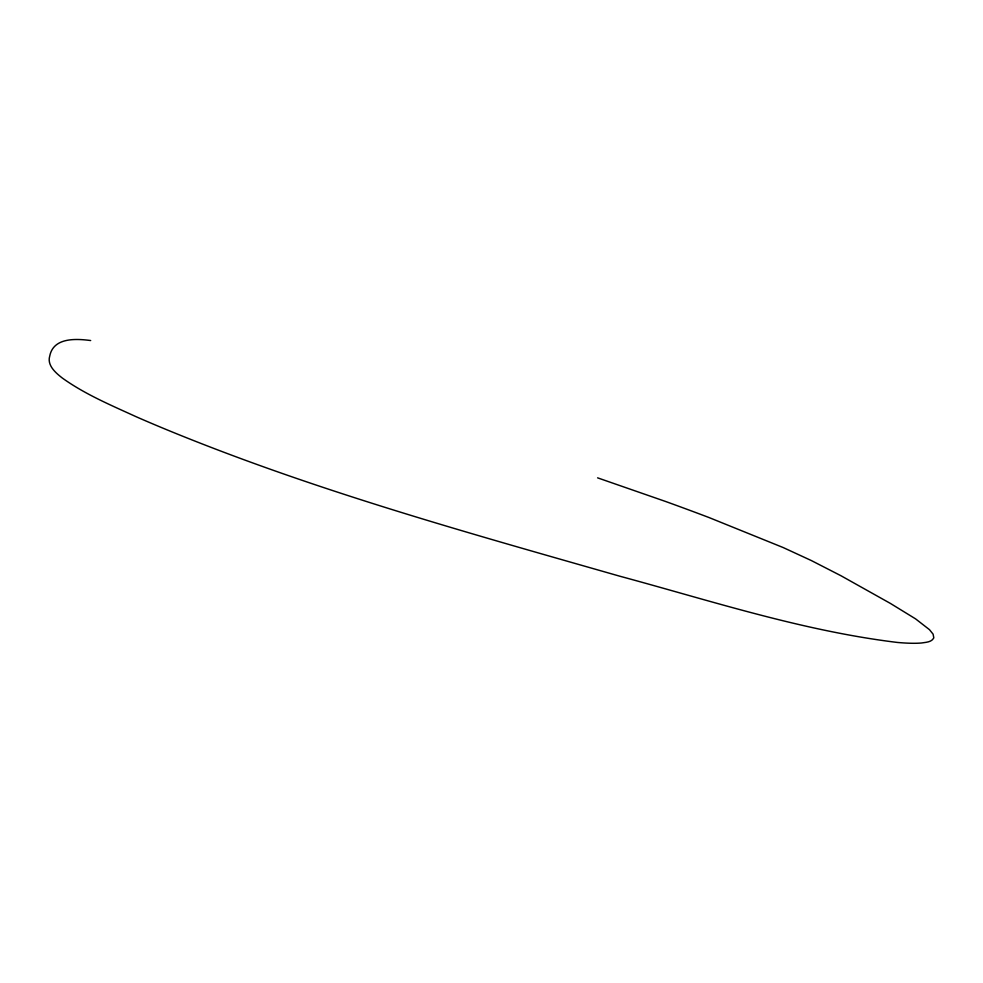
<?xml version="1.0" encoding="UTF-8"?>
<svg xmlns="http://www.w3.org/2000/svg" width="983" height="983" viewBox="0 0 983 983"><rect width="100%" height="100%" fill="white"/><g stroke="black" fill="none" stroke-linecap="round" stroke-linejoin="round"><path stroke-width="1.47" d="M90.669 340.536C76.072 338.619 53.426 337.292 49.74 356.043C46.877 365.393 55.724 372.876 62.236 377.976C84.882 394.244 110.809 405.119 136.023 416.669A391.32 40.733 17.4 0 0 191.341 439.659C330.829 494.928 475.649 534.985 619.72 576.185C711.483 600.945 802.656 630.902 897.332 642.44A384.034 39.148 17.9 0 0 921.587 642.98C925.789 642.28 931.675 642.28 933.813 637.869L933.1 634.17L929.476 629.661L915.542 618.848L890.426 603.439L840.993 575.755L811.356 560.556L783.168 547.543L709.013 517.537A353.819 33.324 17.8 0 0 665.491 501.441L597.603 477.849"/></g></svg>
